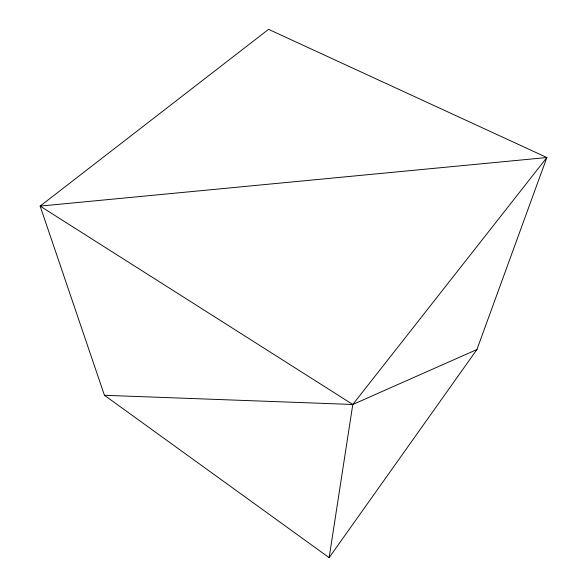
<?xml version="1.0" encoding="UTF-8"?>
<svg xmlns="http://www.w3.org/2000/svg" width="587" height="587" viewBox="0 0 587 587"><rect width="100%" height="100%" fill="white"/><g stroke="black" fill="none" stroke-linecap="round" stroke-linejoin="round"><path stroke-width="0.88" d="M329.146 557.65L352.787 404.48L546.864 157.529L268.56 29.35L40.136 206.096L104.442 395.286L329.146 557.65L476.923 349.536L546.864 157.529L40.136 206.096L352.787 404.48L476.923 349.536M104.442 395.286L352.787 404.48"/></g></svg>
